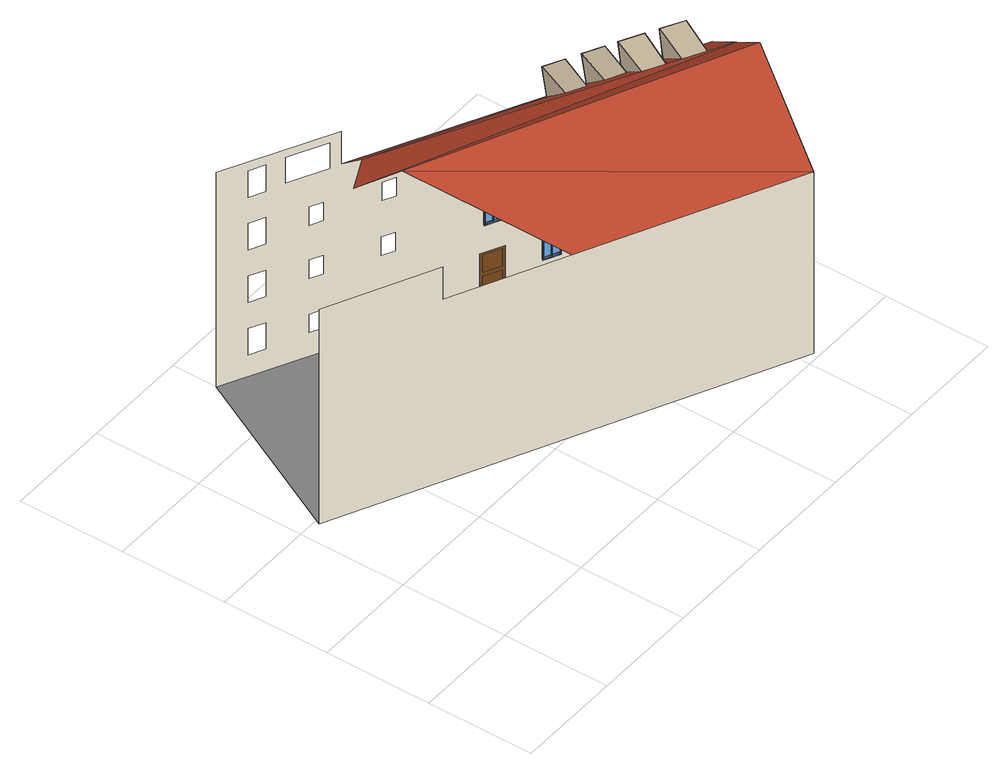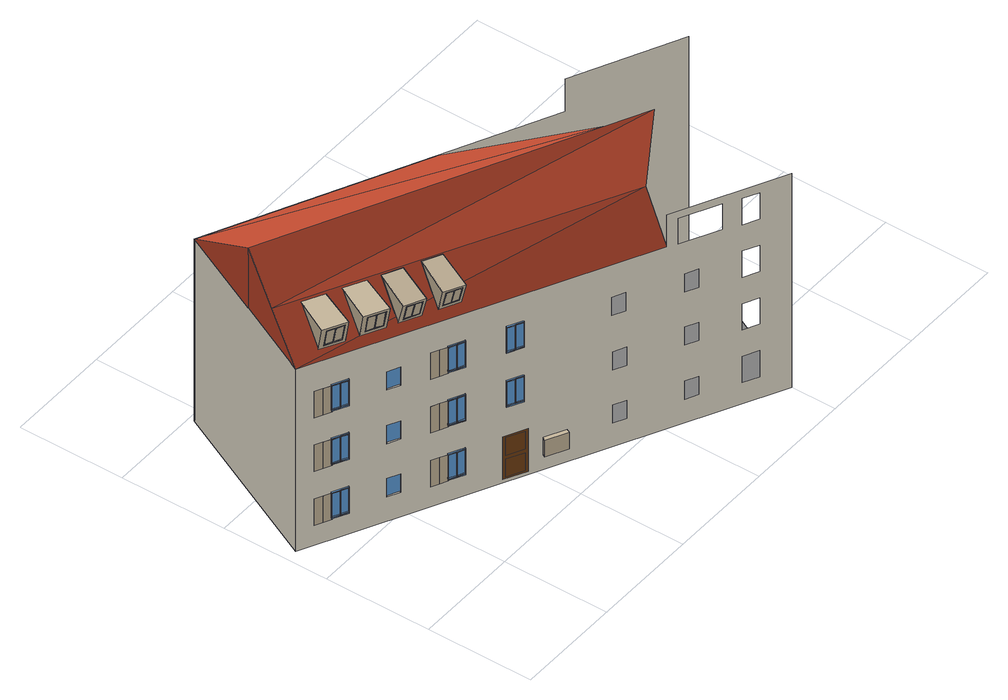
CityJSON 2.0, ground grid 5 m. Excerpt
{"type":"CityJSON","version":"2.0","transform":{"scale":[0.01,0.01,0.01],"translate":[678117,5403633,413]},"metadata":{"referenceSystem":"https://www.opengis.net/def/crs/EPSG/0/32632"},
"CityObjects":{
"building1":{"type":"Building","attributes":{"measuredHeight":13.29},"children":["building1-1","building1-2","building1-3","building1-4","building1-5","building1-6","building1-7","building1-8","building1-9","building1-10","building1-11"],"geometry":[{"type":"MultiSurface","lod":"3","boundaries":[[[0,1,2,3,4,5,6]],[[7,1,0]],[[8,6,5,9]],[[10,11,12]],[[9,13,14,15,16,8],[17,18,19,20],[21,22,23,24],[25,26,27,28],[29,30,31,32],[33,34,35,36],[37,38,39,40],[41,42,43,44],[45,46,47,48],[49,50,51,52],[53,54,55,56],[57,58,59,60],[61,62,63,64],[65,66,67,68],[69,70,71,72],[73,74,75,76],[77,78,79,80],[81,82,83,84],[85,86,87,88],[89,90,91,92],[93,94,95,96],[97,98,99,100],[101,102,103,104],[105,106,107,108]],[[11,10,7,109]],[[12,16,15]],[[7,0,109]],[[110,111,112,113]],[[114,115,116,117]],[[118,56,55,119]],[[120,107,106,121]],[[122,123,124,125]],[[126,127,128,129]],[[130,131,132,133]],[[134,135,136,137]],[[138,139,111,110]],[[113,112,140,141]],[[142,143,115,114]],[[117,116,144,145]],[[110,113,141,138],[124,123,146,147]],[[114,117,145,142],[128,127,148,149]],[[125,124,147,150]],[[129,128,149,151]],[[123,122,152,146]],[[127,126,153,148]],[[152,150,125,122]],[[153,151,129,126]],[[154,132,131,155],[122,152,150,125]],[[156,136,135,157],[126,153,151,129]],[[158,155,131,130]],[[133,132,154,159]],[[160,157,135,134]],[[137,136,156,161]],[[139,140,162,163]],[[143,144,164,165]],[[119,166,167,118],[168,162,140,112,111,139,163,169]],[[121,170,171,120],[172,164,144,116,115,143,165,173]],[[140,139,138,141]],[[144,143,142,145]],[[163,162,174,175]],[[165,164,176,177]],[[146,152,150,147]],[[148,153,151,149]],[[56,118,167,53]],[[107,120,171,108]],[[54,166,119,55]],[[105,170,121,106]],[[178,179,180,181]],[[182,183,184,185]],[[159,154,155,158]],[[161,156,157,160]],[[186,187,188,189]],[[190,191,192,193]],[[100,99,98,97],[194,195,196,197],[198,199,200,201]],[[195,194,197,196]],[[199,198,201,200]],[[158,186,189,159]],[[160,190,193,161]],[[55,54,53,56],[130,133,159,189,202,203,186,158]],[[106,105,108,107],[134,137,161,193,204,205,190,160]],[[174,162,168,206]],[[176,164,172,207]],[[208,169,163,175]],[[209,173,165,177]],[[206,210,181,178,211,208,175,174]],[[207,212,185,182,213,209,177,176]],[[181,180,214,210]],[[178,211,215,179]],[[185,184,216,212]],[[182,213,217,183]],[[218,219,188,187],[179,215,214,180]],[[220,221,192,191],[183,217,216,184]],[[180,179,215,214]],[[184,183,217,216]],[[203,218,187,186]],[[189,188,219,202]],[[205,220,191,190]],[[193,192,221,204]],[[206,168,169,208,211,210]],[[207,172,173,209,213,212]],[[211,210,214,215]],[[213,212,216,217]],[[166,54,53,167]],[[170,105,108,171]],[[202,219,218,203]],[[204,221,220,205]],[[222,223,224,225]],[[226,227,228,229]],[[230,231,232,233]],[[234,44,43,235]],[[236,39,38,237]],[[238,33,36,239]],[[240,241,242,243]],[[244,245,246,247]],[[248,249,250,251]],[[252,253,254,255]],[[256,257,258,259]],[[260,261,262,263]],[[264,265,223,222]],[[225,224,266,267]],[[268,269,227,226]],[[229,228,270,271]],[[272,273,231,230]],[[233,232,274,275]],[[222,225,267,264],[242,241,276,277]],[[226,229,271,268],[246,245,278,279]],[[230,233,275,272],[250,249,280,281]],[[243,242,277,282]],[[241,240,283,276]],[[247,246,279,284]],[[245,244,285,278]],[[251,250,281,286]],[[249,248,287,280]],[[283,282,243,240]],[[285,284,247,244]],[[287,286,251,248]],[[288,254,253,289],[240,283,282,243]],[[290,258,257,291],[244,285,284,247]],[[292,262,261,293],[248,287,286,251]],[[294,289,253,252]],[[255,254,288,295]],[[296,291,257,256]],[[259,258,290,297]],[[298,293,261,260]],[[263,262,292,299]],[[265,266,300,301]],[[269,270,302,303]],[[273,274,304,305]],[[235,306,307,234],[308,300,266,224,223,265,301,309]],[[237,310,311,236],[312,302,270,228,227,269,303,313]],[[239,314,315,238],[316,304,274,232,231,273,305,317]],[[266,265,264,267]],[[270,269,268,271]],[[274,273,272,275]],[[301,300,318,319]],[[303,302,320,321]],[[305,304,322,323]],[[276,283,282,277]],[[278,285,284,279]],[[280,287,286,281]],[[42,306,235,43]],[[37,310,237,38]],[[35,314,239,36]],[[44,234,307,41]],[[39,236,311,40]],[[33,238,315,34]],[[324,325,326,327]],[[328,329,330,331]],[[332,333,334,335]],[[295,288,289,294]],[[297,290,291,296]],[[299,292,293,298]],[[336,337,338,339]],[[340,341,342,343]],[[344,345,346,347]],[[294,336,339,295]],[[296,340,343,297]],[[298,344,347,299]],[[43,42,41,44],[252,255,295,339,348,349,336,294]],[[38,37,40,39],[256,259,297,343,350,351,340,296]],[[36,35,34,33],[260,263,299,347,352,353,344,298]],[[354,309,301,319]],[[355,313,303,321]],[[356,317,305,323]],[[318,300,308,357]],[[320,302,312,358]],[[322,304,316,359]],[[357,360,327,324,361,354,319,318]],[[358,362,331,328,363,355,321,320]],[[359,364,335,332,365,356,323,322]],[[327,326,366,360]],[[324,361,367,325]],[[331,330,368,362]],[[328,363,369,329]],[[335,334,370,364]],[[332,365,371,333]],[[372,373,338,337],[325,367,366,326]],[[374,375,342,341],[329,369,368,330]],[[376,377,346,345],[333,371,370,334]],[[326,325,367,366]],[[330,329,369,368]],[[334,333,371,370]],[[349,372,337,336]],[[351,374,341,340]],[[353,376,345,344]],[[339,338,373,348]],[[343,342,375,350]],[[347,346,377,352]],[[357,308,309,354,361,360]],[[358,312,313,355,363,362]],[[359,316,317,356,365,364]],[[361,360,366,367]],[[363,362,368,369]],[[365,364,370,371]],[[306,42,41,307]],[[310,37,40,311]],[[314,35,34,315]],[[348,373,372,349]],[[350,375,374,351]],[[352,377,376,353]],[[16,12,11]],[[109,0,378]],[[90,89,379,380]],[[94,93,381,382]],[[86,85,383,384]],[[384,383,385,386]],[[382,381,387,388]],[[380,379,389,390]],[[93,96,387,381]],[[85,88,385,383]],[[89,92,389,379]],[[91,90,380,390]],[[87,86,384,386]],[[95,94,382,388]],[[96,95,388,387]],[[88,87,386,385]],[[92,91,390,389]],[[6,8,16,378,0]],[[391,392,393,394]],[[395,396,397,398]],[[399,400,401,402]],[[403,60,59,404]],[[405,46,45,406]],[[407,52,51,408]],[[11,109,378,16]],[[409,410,411,412]],[[413,414,415,416]],[[417,418,419,420]],[[421,422,423,424]],[[425,426,427,428]],[[429,430,431,432]],[[394,393,433,434]],[[398,397,435,436]],[[402,401,437,438]],[[439,440,392,391]],[[441,442,396,395]],[[443,444,400,399]],[[391,394,434,439],[411,410,445,446]],[[395,398,436,441],[415,414,447,448]],[[399,402,438,443],[419,418,449,450]],[[412,411,446,451]],[[410,409,452,445]],[[416,415,448,453]],[[414,413,454,447]],[[420,419,450,455]],[[418,417,456,449]],[[452,451,412,409]],[[454,453,416,413]],[[456,455,420,417]],[[457,423,422,458],[409,452,451,412]],[[459,427,426,460],[413,454,453,416]],[[461,431,430,462],[417,456,455,420]],[[463,458,422,421]],[[424,423,457,464]],[[465,460,426,425]],[[428,427,459,466]],[[467,462,430,429]],[[432,431,461,468]],[[440,433,469,470]],[[442,435,471,472]],[[444,437,473,474]],[[404,475,476,403],[477,469,433,393,392,440,470,478]],[[406,479,480,405],[481,471,435,397,396,442,472,482]],[[408,483,484,407],[485,473,437,401,400,444,474,486]],[[433,440,439,434]],[[435,442,441,436]],[[437,444,443,438]],[[470,469,487,488]],[[472,471,489,490]],[[474,473,491,492]],[[445,452,451,446]],[[447,454,453,448]],[[449,456,455,450]],[[60,403,476,57]],[[46,405,480,47]],[[52,407,484,49]],[[58,475,404,59]],[[48,479,406,45]],[[50,483,408,51]],[[493,494,495,496]],[[497,498,499,500]],[[501,502,503,504]],[[464,457,458,463]],[[466,459,460,465]],[[468,461,462,467]],[[505,506,507,508]],[[509,510,511,512]],[[513,514,515,516]],[[463,505,508,464]],[[465,509,512,466]],[[467,513,516,468]],[[59,58,57,60],[421,424,464,508,517,518,505,463]],[[45,48,47,46],[425,428,466,512,519,520,509,465]],[[51,50,49,52],[429,432,468,516,521,522,513,467]],[[487,469,477,523]],[[524,478,470,488]],[[489,471,481,525]],[[526,482,472,490]],[[491,473,485,527]],[[528,486,474,492]],[[523,529,496,493,530,524,488,487]],[[525,531,500,497,532,526,490,489]],[[527,533,504,501,534,528,492,491]],[[496,495,535,529]],[[493,530,536,494]],[[500,499,537,531]],[[497,532,538,498]],[[504,503,539,533]],[[501,534,540,502]],[[541,542,507,506],[494,536,535,495]],[[543,544,511,510],[498,538,537,499]],[[545,546,515,514],[502,540,539,503]],[[495,494,536,535]],[[499,498,538,537]],[[503,502,540,539]],[[518,541,506,505]],[[508,507,542,517]],[[520,543,510,509]],[[512,511,544,519]],[[522,545,514,513]],[[516,515,546,521]],[[523,477,478,524,530,529]],[[525,481,482,526,532,531]],[[527,485,486,528,534,533]],[[530,529,535,536]],[[532,531,537,538]],[[534,533,539,540]],[[475,58,57,476]],[[479,48,47,480]],[[483,50,49,484]],[[517,542,541,518]],[[519,544,543,520]],[[521,546,545,522]]],"semantics":{"surfaces":[{"type":"WallSurface","klumMaterialClass":"Plaster","klumMaterialIndex":"I201","materialUncertainty":0.3},{"type":"RoofSurface","klumMaterialClass":"Ceramic","klumMaterialIndex":"D201","materialUncertainty":0.3},{"type":"GroundSurface"},{"type":"Window","frameMaterialClass":"Plastic","paneMaterialClass":"Glass","frameMaterialUncertainty":0.3},{"type":"Door","@cityeditor:layer":"Unclassified.LoD3","frameMaterialClass":"Plastic","paneMaterialClass":"Glass","frameMaterialUncertainty":0.3},{"type":"WallSurface"},{"type":"Window","paneMaterialClass":"Glass"},{"type":"OuterCeilingSurface"},{"type":"OuterFloorSurface"}],"values":[0,1,2,1,0,1,1,1,3,3,3,3,3,3,3,3,3,3,3,3,3,3,3,3,3,3,3,3,3,3,3,3,3,3,3,3,3,3,3,3,3,3,3,3,3,3,3,3,3,3,3,3,3,3,4,4,4,3,3,3,3,3,3,3,3,3,3,3,3,3,3,3,3,3,3,3,3,3,3,3,3,3,3,3,3,3,3,3,3,3,3,3,3,3,3,3,3,3,3,3,3,3,3,3,3,3,3,3,3,3,3,3,3,3,3,3,3,3,3,3,3,3,3,3,3,3,3,3,3,3,3,3,3,3,3,3,3,3,3,3,3,3,3,3,3,3,3,3,3,3,3,3,3,3,3,3,3,3,3,3,3,3,3,3,3,3,3,3,3,3,3,3,3,3,3,3,3,3,3,3,3,3,3,3,3,3,3,3,3,3,3,3,3,3,3,3,3,3,3,3,3,1,1,5,5,5,6,6,6,7,7,7,8,8,8,5,5,5,0,3,3,3,3,3,3,1,3,3,3,3,3,3,3,3,3,3,3,3,3,3,3,3,3,3,3,3,3,3,3,3,3,3,3,3,3,3,3,3,3,3,3,3,3,3,3,3,3,3,3,3,3,3,3,3,3,3,3,3,3,3,3,3,3,3,3,3,3,3,3,3,3,3,3,3,3,3,3,3,3,3,3,3,3,3,3,3,3,3,3,3,3,3,3,3,3,3,3,3,3,3,3,3,3,3,3,3,3,3,3,3,3,3,3,3]}}]},
"building1-1":{"type":"BuildingInstallation","attributes":{"materialClass":"Metal","materialName":"Aluminium","relationToConstruction":"outside"},"parents":["building1"],"geometry":[{"type":"MultiSurface","lod":"3","boundaries":[[[547,548,549,550]],[[547,550,551,552]],[[553,552,551,554]],[[548,547,552,553]],[[550,549,554,551]],[[549,548,553,554]]]}]},
"building1-2":{"type":"BuildingInstallation","attributes":{"relationToConstruction":"outside"},"parents":["building1"],"geometry":[{"type":"MultiSurface","lod":"3","boundaries":[[[555,556,557,558]],[[559,560,561,562]],[[563,564,565,566]],[[567,568,569,570]],[[562,561,571,572]],[[573,574,575,576]],[[577,578,579,580]],[[565,564,581,582],[559,583,572,562]],[[560,559,583,584]],[[585,586,587,588],[578,589,590,579]],[[579,578,589,590]],[[591,592,555,558]],[[593,582,581,594]],[[595,596,580,577,597,598,570,569]],[[583,572,562,559]],[[599,588,587,600]],[[574,573,601,602]],[[603,604,592,591]],[[603,591,558,557],[561,560,584,571]],[[601,573,576,605],[606,568,555,592,604,556,567,607]],[[556,555,568,567]],[[598,607,567,570]],[[595,606,607,598,597,596]],[[608,605,576,575]],[[605,608,602,601]],[[597,596,590,589]],[[594,581,564,563]],[[584,583,572,571]],[[569,568,606,595]],[[577,597,589,578]],[[609,586,585,610]],[[600,587,586,609]],[[557,556,604,603]],[[566,565,582,593]],[[593,599,600,566]],[[610,585,588,599]],[[580,579,590,596]],[[611,612,613,614]],[[615,614,613]],[[611,616,612]],[[602,574,575,608],[594,563,566,600,609,610,599,593]],[[613,612,616,615],[602,608,575,574]],[[611,614,615,616]]]}]},
"building1-3":{"type":"BuildingInstallation","attributes":{"klumMaterialClass":"Wood","klumMaterialIndex":"L001","materialUncertainty":0.3,"relationToConstruction":"outside"},"parents":["building1"],"geometry":[{"type":"MultiSurface","lod":"3","boundaries":[[[617,618,619]],[[618,619,620,621]],[[622,621,620]],[[622,617,619,620]],[[622,623,35,621]],[[617,624,34,618]],[[617,622,621,618]],[[623,624,34,35]],[[621,35,34,618]],[[622,617,624,623]],[[617,625,626,619]],[[627,628,629,630]],[[628,622,620,629]],[[625,627,630,626]],[[626,630,629,620,619]],[[627,625,617,622,628]]]}]},
"building1-4":{"type":"BuildingInstallation","attributes":{"klumMaterialClass":"Wood","klumMaterialIndex":"L001","materialUncertainty":0.3,"relationToConstruction":"outside"},"parents":["building1"],"geometry":[{"type":"MultiSurface","lod":"3","boundaries":[[[631,632,633]],[[632,633,634,635]],[[636,635,634]],[[636,631,633,634]],[[636,637,37,635]],[[631,638,40,632]],[[631,636,635,632]],[[637,638,40,37]],[[635,37,40,632]],[[636,631,638,637]],[[631,639,640,633]],[[641,642,643,644]],[[642,636,634,643]],[[639,641,644,640]],[[640,644,643,634,633]],[[641,639,631,636,642]]]}]},
"building1-5":{"type":"BuildingInstallation","attributes":{"klumMaterialClass":"Wood","klumMaterialIndex":"L001","materialUncertainty":0.3,"relationToConstruction":"outside"},"parents":["building1"],"geometry":[{"type":"MultiSurface","lod":"3","boundaries":[[[645,646,647]],[[646,647,648,649]],[[650,649,648]],[[650,645,647,648]],[[650,651,42,649]],[[645,652,41,646]],[[645,650,649,646]],[[651,652,41,42]],[[649,42,41,646]],[[650,645,652,651]],[[645,653,654,647]],[[655,656,657,658]],[[656,650,648,657]],[[653,655,658,654]],[[654,658,657,648,647]],[[655,653,645,650,656]]]}]},
"building1-6":{"type":"BuildingInstallation","attributes":{"relationToConstruction":"outside"},"parents":["building1"],"geometry":[{"type":"MultiSurface","lod":"3","boundaries":[[[659,660,661,662]],[[663,664,665,666]],[[667,668,669,670]],[[671,672,673,674]],[[666,665,675,676]],[[677,678,679,680]],[[681,682,683,684]],[[669,668,685,686],[663,687,676,666]],[[664,663,687,688]],[[689,690,691,692],[682,693,694,683]],[[683,682,693,694]],[[695,696,659,662]],[[697,686,685,698]],[[699,700,684,681,701,702,674,673]],[[687,676,666,663]],[[703,692,691,704]],[[678,677,705,706]],[[707,708,696,695]],[[707,695,662,661],[665,664,688,675]],[[705,677,680,709],[710,672,659,696,708,660,671,711]],[[660,659,672,671]],[[702,711,671,674]],[[699,710,711,702,701,700]],[[712,709,680,679]],[[709,712,706,705]],[[701,700,694,693]],[[698,685,668,667]],[[688,687,676,675]],[[673,672,710,699]],[[681,701,693,682]],[[713,690,689,714]],[[704,691,690,713]],[[661,660,708,707]],[[670,669,686,697]],[[697,703,704,670]],[[714,689,692,703]],[[684,683,694,700]],[[715,716,717,718]],[[719,718,717]],[[715,720,716]],[[706,678,679,712],[698,667,670,704,713,714,703,697]],[[717,716,720,719],[706,712,679,678]],[[715,718,719,720]]]}]},
"building1-7":{"type":"BuildingInstallation","attributes":{"relationToConstruction":"outside"},"parents":["building1"],"geometry":[{"type":"MultiSurface","lod":"3","boundaries":[[[721,722,723,724]],[[725,726,727,728]],[[729,730,731,732]],[[733,734,735,736]],[[728,727,737,738]],[[739,740,741,742]],[[743,744,745,746]],[[731,730,747,748],[725,749,738,728]],[[726,725,749,750]],[[751,752,753,754],[744,755,756,745]],[[745,744,755,756]],[[757,758,721,724]],[[759,748,747,760]],[[761,762,746,743,763,764,736,735]],[[749,738,728,725]],[[765,754,753,766]],[[740,739,767,768]],[[769,770,758,757]],[[769,757,724,723],[727,726,750,737]],[[767,739,742,771],[772,734,721,758,770,722,733,773]],[[722,721,734,733]],[[764,773,733,736]],[[761,772,773,764,763,762]],[[774,771,742,741]],[[771,774,768,767]],[[763,762,756,755]],[[760,747,730,729]],[[750,749,738,737]],[[735,734,772,761]],[[743,763,755,744]],[[775,752,751,776]],[[766,753,752,775]],[[723,722,770,769]],[[732,731,748,759]],[[759,765,766,732]],[[776,751,754,765]],[[746,745,756,762]],[[777,778,779,780]],[[781,780,779]],[[777,782,778]],[[768,740,741,774],[760,729,732,766,775,776,765,759]],[[779,778,782,781],[768,774,741,740]],[[777,780,781,782]]]}]},
"building1-8":{"type":"BuildingInstallation","attributes":{"relationToConstruction":"outside"},"parents":["building1"],"geometry":[{"type":"MultiSurface","lod":"3","boundaries":[[[783,784,785,786]],[[787,788,789,790]],[[791,792,793,794]],[[795,796,797,798]],[[790,789,799,800]],[[801,802,803,804]],[[805,806,807,808]],[[793,792,809,810],[787,811,800,790]],[[788,787,811,812]],[[813,814,815,816],[806,817,818,807]],[[807,806,817,818]],[[819,820,783,786]],[[821,810,809,822]],[[823,824,808,805,825,826,798,797]],[[811,800,790,787]],[[827,816,815,828]],[[802,801,829,830]],[[831,832,820,819]],[[831,819,786,785],[789,788,812,799]],[[829,801,804,833],[834,796,783,820,832,784,795,835]],[[784,783,796,795]],[[826,835,795,798]],[[823,834,835,826,825,824]],[[836,833,804,803]],[[833,836,830,829]],[[825,824,818,817]],[[822,809,792,791]],[[812,811,800,799]],[[797,796,834,823]],[[805,825,817,806]],[[837,814,813,838]],[[828,815,814,837]],[[785,784,832,831]],[[794,793,810,821]],[[821,827,828,794]],[[838,813,816,827]],[[808,807,818,824]],[[839,840,841,842]],[[843,842,841]],[[839,844,840]],[[830,802,803,836],[822,791,794,828,837,838,827,821]],[[841,840,844,843],[830,836,803,802]],[[839,842,843,844]]]}]},
"building1-9":{"type":"BuildingInstallation","attributes":{"klumMaterialClass":"Wood","klumMaterialIndex":"L001","materialUncertainty":0.3,"relationToConstruction":"outside"},"parents":["building1"],"geometry":[{"type":"MultiSurface","lod":"3","boundaries":[[[845,846,847,848]],[[847,848,849,850]],[[851,852,850,849]],[[851,845,848,849]],[[852,853,50,850]],[[846,854,49,847]],[[846,852,850,847]],[[853,854,49,50]],[[850,50,49,847]],[[852,846,854,853]],[[846,852,851,845]],[[845,855,856,848]],[[857,858,859,860]],[[858,851,849,859]],[[855,857,860,856]],[[856,860,859,849,848]],[[857,855,845,851,858]]]}]},
"building1-10":{"type":"BuildingInstallation","attributes":{"klumMaterialClass":"Wood","klumMaterialIndex":"L001","materialUncertainty":0.3,"relationToConstruction":"outside"},"parents":["building1"],"geometry":[{"type":"MultiSurface","lod":"3","boundaries":[[[861,862,863,864]],[[863,864,865,866]],[[867,868,866,865]],[[867,861,864,865]],[[868,869,48,866]],[[862,870,47,863]],[[862,868,866,863]],[[869,870,47,48]],[[866,48,47,863]],[[868,862,870,869]],[[862,868,867,861]],[[861,871,872,864]],[[873,874,875,876]],[[874,867,865,875]],[[871,873,876,872]],[[872,876,875,865,864]],[[873,871,861,867,874]]]}]},
"building1-11":{"type":"BuildingInstallation","attributes":{"klumMaterialClass":"Wood","klumMaterialIndex":"L001","materialUncertainty":0.3,"relationToConstruction":"outside"},"parents":["building1"],"geometry":[{"type":"MultiSurface","lod":"3","boundaries":[[[877,878,879,880]],[[879,880,881,882]],[[883,884,882,881]],[[883,877,880,881]],[[884,885,58,882]],[[878,886,57,879]],[[878,884,882,879]],[[885,886,57,58]],[[882,58,57,879]],[[884,878,886,885]],[[878,884,883,877]],[[877,887,888,880]],[[889,890,891,892]],[[890,883,881,891]],[[887,889,892,888]],[[888,892,891,881,880]],[[889,887,877,883,890]]]}]}
},
"vertices":[
[2061,26,1044],[1101,492,1044],[586,742,1044],[586,742,1214],[94,980,1214],[94,980,90],[2061,26,90],[829,1121,1343],[2441,805,90],[503,1787,90],[635,1214,1341],[2352,621,1202],[907,1374,1214],[503,1787,1214],[991,1540,1214],[991,1540,1044],[2441,805,1044],[696,1689,616],[627,1724,616],[627,1724,478],[696,1689,478],[696,1689,340],[627,1724,340],[627,1724,202],[696,1689,202],[627,1724,754],[696,1689,754],[696,1689,892],[627,1724,892],[627,1724,1168],[627,1724,1030],[696,1689,1030],[696,1689,1168],[1777,1142,197],[1845,1107,197],[1845,1107,335],[1777,1142,335],[1845,1107,899],[1777,1142,899],[1777,1142,761],[1845,1107,761],[1845,1107,480],[1845,1107,618],[1777,1142,618],[1777,1142,480],[2232,911,335],[2232,911,197],[2301,876,197],[2301,876,335],[2301,876,480],[2301,876,618],[2232,911,618],[2232,911,480],[1617,1223,479],[1617,1223,617],[1548,1258,617],[1548,1258,479],[2301,876,761],[2301,876,899],[2232,911,899],[2232,911,761],[1151,1459,876],[1151,1459,780],[1207,1431,780],[1207,1431,876],[1148,1461,589],[1148,1461,493],[1203,1433,493],[1203,1433,589],[1148,1461,310],[1148,1461,214],[1203,1433,214],[1203,1433,310],[866,1603,310],[866,1603,214],[921,1575,214],[921,1575,310],[866,1603,594],[866,1603,498],[921,1575,498],[921,1575,594],[866,1603,873],[866,1603,777],[921,1575,777],[921,1575,873],[2030,1013,313],[2030,1013,217],[2085,985,217],[2085,985,313],[2030,1013,592],[2030,1013,496],[2085,985,496],[2085,985,592],[2030,1013,874],[2030,1013,778],[2085,985,778],[2085,985,874],[1532,1266,332],[1532,1266,107],[1631,1215,107],[1631,1215,332],[773,1650,1174],[773,1650,1039],[945,1563,1039],[945,1563,1174],[1617,1223,901],[1548,1258,901],[1548,1258,763],[1617,1223,763],[2262,438,1360],[1545,1251,484],[1544,1248,484],[1544,1248,613],[1545,1251,613],[1545,1251,767],[1544,1248,767],[1544,1248,896],[1545,1251,896],[1543,1249,479],[1543,1249,617],[1543,1249,763],[1543,1249,901],[1548,1255,489],[1546,1250,489],[1546,1250,607],[1548,1255,607],[1548,1255,773],[1546,1250,773],[1546,1250,891],[1548,1255,891],[1549,1257,613],[1548,1255,613],[1548,1255,484],[1549,1257,484],[1549,1257,896],[1548,1255,896],[1548,1255,767],[1549,1257,767],[1578,1234,484],[1577,1232,484],[1577,1232,613],[1578,1234,613],[1578,1234,767],[1577,1232,767],[1577,1232,896],[1578,1234,896],[1577,1235,489],[1577,1235,607],[1577,1235,773],[1577,1235,891],[1579,1239,607],[1579,1239,891],[1579,1239,489],[1579,1239,773],[1580,1238,484],[1580,1238,613],[1580,1238,767],[1580,1238,896],[1581,1241,613],[1581,1241,484],[1581,1241,896],[1581,1241,767],[1578,1231,613],[1578,1231,484],[1578,1231,896],[1578,1231,767],[1612,1214,617],[1612,1214,479],[1611,1215,613],[1611,1215,484],[1612,1214,901],[1612,1214,763],[1611,1215,896],[1611,1215,767],[1579,1233,613],[1579,1233,484],[1579,1233,896],[1579,1233,767],[1580,1233,489],[1582,1238,489],[1582,1238,607],[1580,1233,607],[1580,1233,773],[1582,1238,773],[1582,1238,891],[1580,1233,891],[1582,1240,613],[1581,1238,613],[1581,1238,484],[1582,1240,484],[1582,1240,896],[1581,1238,896],[1581,1238,767],[1582,1240,767],[1619,1221,209],[1544,1259,209],[1544,1259,116],[1619,1221,116],[1619,1221,322],[1544,1259,322],[1544,1259,229],[1619,1221,229],[1616,1223,484],[1616,1223,613],[1616,1223,767],[1616,1223,896],[1612,1217,613],[1612,1217,896],[1612,1217,484],[1612,1217,767],[1612,1217,607],[1612,1217,489],[1612,1217,891],[1612,1217,773],[1614,1221,607],[1614,1221,489],[1614,1221,891],[1614,1221,773],[1615,1221,613],[1615,1221,484],[1615,1221,896],[1615,1221,767],[1774,1134,484],[1773,1132,484],[1773,1132,614],[1774,1134,614],[1774,1134,766],[1773,1132,766],[1773,1132,895],[1774,1134,895],[1774,1134,201],[1773,1132,201],[1773,1132,330],[1774,1134,330],[1772,1133,480],[1772,1133,618],[1772,1133,761],[1772,1133,899],[1772,1133,197],[1772,1133,335],[1777,1138,490],[1775,1134,490],[1775,1134,608],[1777,1138,608],[1777,1138,771],[1775,1134,771],[1775,1134,889],[1777,1138,889],[1777,1138,207],[1775,1134,207],[1775,1134,325],[1777,1138,325],[1778,1141,614],[1776,1139,614],[1776,1139,484],[1778,1141,484],[1778,1141,895],[1776,1139,895],[1776,1139,766],[1778,1141,766],[1778,1141,330],[1776,1139,330],[1776,1139,201],[1778,1141,201],[1807,1118,484],[1806,1116,484],[1806,1116,614],[1807,1118,614],[1807,1118,766],[1806,1116,766],[1806,1116,895],[1807,1118,895],[1807,1118,201],[1806,1116,201],[1806,1116,330],[1807,1118,330],[1806,1118,490],[1806,1118,608],[1806,1118,771],[1806,1118,889],[1806,1118,207],[1806,1118,325],[1808,1123,608],[1808,1123,490],[1808,1123,889],[1808,1123,771],[1808,1123,325],[1808,1123,207],[1809,1122,484],[1809,1122,614],[1809,1122,766],[1809,1122,895],[1809,1122,201],[1809,1122,330],[1810,1125,614],[1810,1125,484],[1810,1125,895],[1810,1125,766],[1810,1125,330],[1810,1125,201],[1807,1115,614],[1807,1115,484],[1807,1115,895],[1807,1115,766],[1807,1115,330],[1807,1115,201],[1841,1098,618],[1841,1098,480],[1840,1099,614],[1840,1099,484],[1841,1098,899],[1841,1098,761],[1840,1099,895],[1840,1099,766],[1841,1098,335],[1841,1098,197],[1840,1099,330],[1840,1099,201],[1808,1117,614],[1808,1117,484],[1808,1117,895],[1808,1117,766],[1808,1117,330],[1808,1117,201],[1809,1117,490],[1811,1121,490],[1811,1121,608],[1809,1117,608],[1809,1117,771],[1811,1121,771],[1811,1121,889],[1809,1117,889],[1809,1117,207],[1811,1121,207],[1811,1121,325],[1809,1117,325],[1811,1124,614],[1810,1122,614],[1810,1122,484],[1811,1124,484],[1811,1124,895],[1810,1122,895],[1810,1122,766],[1811,1124,766],[1811,1124,330],[1810,1122,330],[1810,1122,201],[1811,1124,201],[1845,1107,484],[1845,1107,614],[1845,1107,766],[1845,1107,895],[1845,1107,201],[1845,1107,330],[1841,1101,484],[1841,1101,766],[1841,1101,201],[1841,1101,614],[1841,1101,895],[1841,1101,330],[1841,1101,608],[1841,1101,490],[1841,1101,889],[1841,1101,771],[1841,1101,325],[1841,1101,207],[1843,1105,608],[1843,1105,490],[1843,1105,889],[1843,1105,771],[1843,1105,325],[1843,1105,207],[1843,1105,614],[1843,1105,484],[1843,1105,895],[1843,1105,766],[1843,1105,330],[1843,1105,201],[2262,438,1044],[2026,1006,592],[2026,1006,496],[2026,1006,874],[2026,1006,778],[2026,1006,313],[2026,1006,217],[2082,978,313],[2082,978,217],[2082,978,874],[2082,978,778],[2082,978,592],[2082,978,496],[2229,904,766],[2228,901,766],[2228,901,895],[2229,904,895],[2229,904,201],[2228,901,201],[2228,901,330],[2229,904,330],[2229,904,484],[2228,901,484],[2228,901,614],[2229,904,614],[2227,902,761],[2227,902,899],[2227,902,197],[2227,902,335],[2227,902,480],[2227,902,618],[2233,908,771],[2230,903,771],[2230,903,889],[2233,908,889],[2233,908,207],[2230,903,207],[2230,903,325],[2233,908,325],[2233,908,490],[2230,903,490],[2230,903,608],[2233,908,608],[2233,910,895],[2232,908,895],[2232,908,766],[2233,910,766],[2233,910,330],[2232,908,330],[2232,908,201],[2233,910,201],[2233,910,614],[2232,908,614],[2232,908,484],[2233,910,484],[2261,885,895],[2262,887,895],[2261,885,330],[2262,887,330],[2261,885,614],[2262,887,614],[2262,887,766],[2261,885,766],[2262,887,201],[2261,885,201],[2262,887,484],[2261,885,484],[2261,888,771],[2261,888,889],[2261,888,207],[2261,888,325],[2261,888,490],[2261,888,608],[2263,892,889],[2263,892,771],[2263,892,325],[2263,892,207],[2263,892,608],[2263,892,490],[2264,892,766],[2264,892,895],[2264,892,201],[2264,892,330],[2264,892,484],[2264,892,614],[2265,894,895],[2265,894,766],[2265,894,330],[2265,894,201],[2265,894,614],[2265,894,484],[2262,884,895],[2262,884,766],[2262,884,330],[2262,884,201],[2262,884,614],[2262,884,484],[2296,867,899],[2296,867,761],[2295,868,895],[2295,868,766],[2296,867,335],[2296,867,197],[2295,868,330],[2295,868,201],[2296,867,618],[2296,867,480],[2295,868,614],[2295,868,484],[2263,887,895],[2263,887,766],[2263,887,330],[2263,887,201],[2263,887,614],[2263,887,484],[2264,886,771],[2266,891,771],[2266,891,889],[2264,886,889],[2264,886,207],[2266,891,207],[2266,891,325],[2264,886,325],[2264,886,490],[2266,891,490],[2266,891,608],[2264,886,608],[2267,893,895],[2265,891,895],[2265,891,766],[2267,893,766],[2267,893,330],[2265,891,330],[2265,891,201],[2267,893,201],[2267,893,614],[2265,891,614],[2265,891,484],[2267,893,484],[2300,876,766],[2300,876,895],[2300,876,201],[2300,876,330],[2300,876,484],[2300,876,614],[2296,870,895],[2296,870,766],[2296,870,330],[2296,870,201],[2296,870,614],[2296,870,484],[2296,870,889],[2296,870,771],[2296,870,325],[2296,870,207],[2296,870,608],[2296,870,490],[2298,875,889],[2298,875,771],[2298,875,325],[2298,875,207],[2298,875,608],[2298,875,490],[2299,874,895],[2299,874,766],[2299,874,330],[2299,874,201],[2299,874,614],[2299,874,484],
[1476,1294,262],[1381,1342,262],[1381,1342,174],[1476,1294,174],[1486,1313,174],[1486,1313,262],[1391,1362,262],[1391,1362,174],
[1817,1114,1182],[1803,1087,1093],[1803,1088,1093],[1818,1116,1182],[1777,1108,1099],[1775,1105,1098],[1788,1130,1179],[1790,1133,1180],[1776,1109,1095],[1775,1108,1095],[1805,1092,1095],[1806,1094,1095],[1803,1086,1093],[1818,1114,1182],[1819,1116,1182],[1804,1088,1093],[1816,1115,1178],[1818,1119,1179],[1850,1099,1184],[1854,1105,1186],[1838,1076,1092],[1835,1069,1090],[1806,1089,1097],[1808,1092,1098],[1821,1117,1179],[1819,1114,1178],[1790,1135,1184],[1820,1120,1183],[1805,1094,1098],[1803,1090,1097],[1851,1103,1183],[1837,1076,1094],[1806,1092,1094],[1821,1119,1183],[1837,1077,1098],[1850,1102,1179],[1788,1131,1183],[1787,1130,1182],[1820,1121,1184],[1791,1137,1184],[1849,1100,1182],[1848,1099,1178],[1835,1074,1097],[1835,1073,1093],[1822,1121,1184],[1807,1093,1095],[1786,1131,1185],[1790,1138,1187],[1773,1104,1094],[1772,1102,1093],[1771,1102,1091],[1848,1098,1181],[1834,1071,1093],[1775,1109,1093],[1838,1078,1095],[1852,1105,1183],[1700,973,1212],[1761,1109,1076],[1853,1063,1076],[1785,930,1212],[1872,1101,1200],[1781,1148,1200],
[1881,1092,197],[1879,1090,197],[1880,1089,197],[1880,1089,335],[1879,1090,335],[1881,1092,335],[1847,1109,335],[1847,1109,197],[1886,1090,197],[1884,1087,197],[1916,1075,197],[1916,1075,335],[1914,1072,335],[1914,1072,197],
[1881,1092,761],[1879,1090,761],[1880,1089,761],[1880,1089,899],[1879,1090,899],[1881,1092,899],[1847,1109,899],[1847,1109,761],[1886,1090,761],[1884,1087,761],[1916,1075,761],[1916,1075,899],[1914,1072,899],[1914,1072,761],
[1881,1092,480],[1879,1090,480],[1880,1089,480],[1880,1089,618],[1879,1090,618],[1881,1092,618],[1847,1109,618],[1847,1109,480],[1886,1090,480],[1884,1087,480],[1916,1075,480],[1916,1075,618],[1914,1072,618],[1914,1072,480],
[1974,1037,1180],[1959,1009,1091],[1960,1011,1092],[1975,1038,1181],[1933,1031,1097],[1932,1027,1096],[1945,1052,1177],[1947,1056,1178],[1933,1032,1094],[1932,1030,1093],[1962,1015,1093],[1963,1016,1093],[1960,1009,1091],[1975,1036,1180],[1976,1038,1181],[1961,1011,1092],[1973,1038,1177],[1975,1041,1178],[2007,1021,1183],[2010,1028,1185],[1995,999,1090],[1991,992,1088],[1963,1011,1096],[1964,1015,1097],[1978,1040,1178],[1976,1036,1177],[1946,1057,1182],[1976,1042,1182],[1962,1016,1097],[1960,1013,1096],[2008,1026,1181],[1994,998,1092],[1963,1014,1093],[1977,1042,1182],[1994,1000,1096],[2007,1025,1177],[1945,1054,1181],[1944,1052,1181],[1977,1044,1182],[1947,1059,1183],[2006,1022,1180],[2005,1021,1176],[1992,996,1095],[1991,995,1091],[1978,1043,1182],[1964,1016,1093],[1943,1054,1184],[1947,1061,1186],[1930,1026,1092],[1929,1025,1092],[1928,1024,1089],[2005,1021,1180],[1990,993,1091],[1931,1031,1091],[1994,1000,1093],[2009,1028,1182],[1857,895,1211],[1918,1032,1075],[2009,985,1075],[1942,852,1211],[2029,1024,1198],[1937,1070,1198],
[2116,958,1184],[2104,936,1092],[2105,938,1092],[2117,959,1185],[2075,960,1098],[2073,956,1097],[2084,976,1182],[2086,979,1183],[2074,961,1095],[2073,959,1094],[2107,941,1094],[2108,943,1094],[2105,935,1092],[2117,957,1184],[2118,959,1185],[2106,937,1092],[2115,959,1181],[2117,962,1182],[2153,939,1187],[2157,946,1190],[2144,923,1091],[2140,916,1088],[2107,938,1096],[2109,941,1098],[2120,961,1182],[2119,957,1181],[2085,981,1187],[2119,963,1187],[2106,943,1098],[2104,939,1096],[2154,944,1186],[2142,922,1093],[2108,941,1094],[2120,962,1187],[2142,924,1097],[2153,943,1182],[2083,977,1186],[2082,976,1185],[2120,964,1187],[2086,983,1188],[2152,941,1185],[2151,940,1181],[2140,920,1096],[2140,919,1092],[2121,964,1187],[2109,942,1094],[2082,977,1188],[2085,984,1191],[2071,956,1093],[2070,954,1092],[2069,954,1089],[2151,939,1184],[2139,917,1091],[2072,961,1092],[2143,924,1094],[2155,946,1187],[1990,817,1200],[2058,963,1075],[2161,909,1075],[2085,766,1200],[2177,939,1204],[2074,994,1204],
[2276,875,1183],[2264,853,1090],[2265,855,1091],[2277,876,1184],[2234,877,1097],[2233,873,1095],[2244,893,1180],[2245,897,1181],[2234,878,1093],[2233,876,1092],[2266,858,1092],[2267,860,1093],[2265,853,1090],[2277,874,1183],[2278,876,1184],[2266,854,1091],[2275,876,1179],[2277,880,1181],[2313,856,1185],[2316,863,1188],[2303,840,1089],[2300,833,1086],[2267,855,1095],[2269,858,1096],[2280,878,1181],[2278,874,1179],[2245,898,1185],[2279,880,1185],[2266,860,1096],[2264,857,1095],[2314,861,1184],[2302,839,1091],[2268,858,1092],[2280,879,1185],[2302,841,1096],[2313,860,1180],[2243,895,1184],[2242,893,1183],[2280,882,1186],[2246,900,1186],[2312,858,1183],[2311,857,1179],[2300,837,1094],[2300,836,1090],[2281,881,1186],[2269,859,1093],[2242,894,1186],[2245,901,1189],[2231,873,1091],[2230,871,1090],[2229,871,1087],[2311,856,1182],[2299,834,1089],[2232,878,1090],[2303,841,1092],[2315,863,1185],[2150,734,1198],[2218,880,1073],[2320,826,1073],[2245,684,1198],[2337,856,1202],[2234,911,1202],
[2337,861,480],[2336,862,480],[2334,859,480],[2335,858,480],[2335,858,618],[2334,859,618],[2337,861,618],[2336,862,618],[2302,879,618],[2302,879,480],[2341,859,480],[2340,856,480],[2371,844,480],[2371,844,618],[2370,841,618],[2370,841,480],
[2337,861,197],[2336,862,197],[2334,859,197],[2335,858,197],[2335,858,335],[2334,859,335],[2337,861,335],[2336,862,335],[2302,879,335],[2302,879,197],[2341,859,197],[2340,856,197],[2371,844,197],[2371,844,335],[2370,841,335],[2370,841,197],
[2337,861,761],[2336,862,761],[2334,859,761],[2335,858,761],[2335,858,899],[2334,859,899],[2337,861,899],[2336,862,899],[2302,879,899],[2302,879,761],[2341,859,761],[2340,856,761],[2371,844,761],[2371,844,899],[2370,841,899],[2370,841,761]
]}
